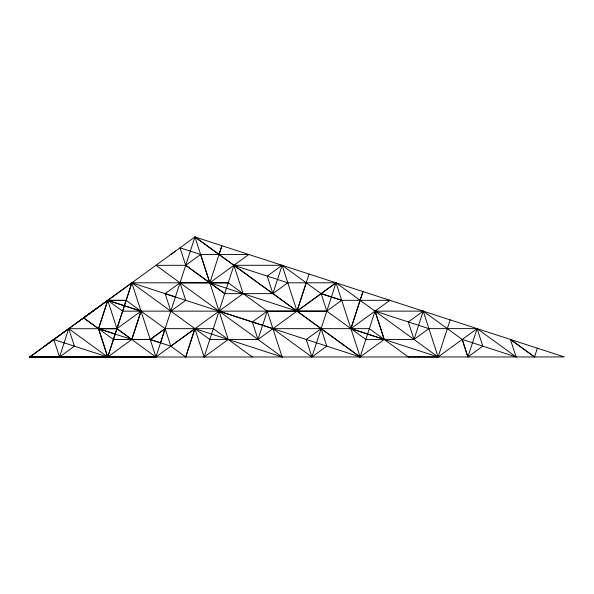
<?xml version="1.0" encoding="UTF-8"?>
<svg xmlns="http://www.w3.org/2000/svg" width="594" height="594" viewBox="0 0 594 594"><rect width="100%" height="100%" fill="white"/><g stroke="black" fill="none" stroke-linecap="round" stroke-linejoin="round"><path stroke-width="0.89" d="M408.308 356.972L438.112 356.987L450.163 319.869L564.3 356.942L29.722 357.024L194.929 236.976L228.23 339.486L204.128 357.001L194.921 328.668L185.722 357.001L170.827 346.183L194.943 328.675L282.12 356.994L267.226 311.159L326.797 311.137L341.661 300.304L321.116 293.629L282.135 265.288L233.917 265.295L243.124 293.636L155.925 357.009L131.816 282.818L133.561 282.269L131.816 282.811L107.729 357.001L131.861 282.855L83.643 317.879L98.53 328.705L107.744 300.364L126.166 300.356L141.016 311.167L131.794 339.516L107.729 357.001L53.824 339.508L49.205 342.827M107.707 356.994L98.53 328.682L131.809 339.501L141.016 311.182L107.752 300.356L98.53 328.705M185.722 357.001L194.921 328.675M219.038 254.477L221.889 245.73L209.838 282.826L297.022 311.145L336.011 282.796L438.112 356.987L477.108 328.631L516.104 356.957L510.417 339.449L534.511 356.949L537.355 348.195M204.128 357.001L233.917 265.303L287.808 282.796L336.011 282.796L360.127 356.972L384.229 339.456L375.037 311.137L360.127 356.972L131.816 282.818L209.816 339.486L258.026 339.486L336.004 282.811L311.909 356.987L272.906 328.668L369.334 328.645L408.33 356.964M267.218 311.145L258.011 339.471L252.339 321.97L267.218 311.145L228.23 282.811L131.816 282.811M282.12 265.295L267.226 276.113L272.906 293.614L282.12 265.295L296.993 311.115L309.073 274.042M297.007 311.115L306.222 282.796M107.685 300.371L29.737 357.039L155.918 356.979L194.929 236.976L423.21 311.137L438.12 356.957L350.92 328.645L362.956 291.565L360.12 300.319M384.229 339.449L350.913 328.638L360.127 300.289M516.104 356.957L462.214 339.449L423.21 311.13L408.316 321.955L414.011 339.456L423.21 311.137L450.155 319.884M477.108 328.631L467.909 356.957L462.214 339.449L467.901 356.964L482.803 346.139L477.108 328.631L428.905 328.638L375.007 311.137L423.21 311.137M350.92 328.631L389.902 300.319L341.713 300.304M170.812 254.484L175.408 251.136M44.617 346.191L68.726 328.668L107.714 357.016L98.53 328.682L116.944 328.69L131.809 339.501M68.741 328.712L116.936 328.705L107.744 300.356L141.016 311.167L116.929 328.682L155.888 357.031L29.707 356.972M180.027 282.811L185.722 300.326L170.82 311.152L165.125 293.636L180.027 282.811L228.23 282.811M248.827 254.477L209.816 282.811L200.616 254.499L248.827 254.484L247.022 254.477M272.906 293.614L287.808 282.796M414.011 339.456L428.898 328.638M77.918 321.978L92.812 311.145L94.565 310.58M155.925 265.325L185.714 265.303L200.601 254.484L180.027 247.795L185.714 265.318L224.718 293.636L272.921 293.636M126.166 300.356L107.752 300.356L122.631 311.174L141.016 311.174M141.03 311.152L326.797 311.13L365.815 339.456L414.011 339.471M113.409 339.501L150.208 339.516L113.402 339.493L83.643 317.887M48.129 357.016L53.824 357.009M59.489 356.972L89.271 356.987M77.918 357.031L59.511 357.009L53.824 339.508M341.669 300.304L321.109 293.629L326.797 311.137M219.023 311.167L272.913 328.645M165.125 293.636L175.423 296.978M98.53 328.682L115.184 334.095M510.409 339.449L534.511 356.949M185.714 265.303L224.718 293.636M155.918 265.303L282.12 357.001M252.331 357.001L213.335 328.668L165.125 328.66L141.03 311.167M375.037 311.137L384.221 339.471M68.718 328.682L59.519 357.016L74.413 346.191L68.718 328.66M165.125 328.66L160.529 342.827L150.237 339.486L165.125 328.66L170.82 346.168L150.237 339.486L165.132 328.668M321.116 328.645L306.214 339.478L311.909 356.987L326.804 346.161L321.116 328.645M31.475 356.452L29.7 357.009L31.475 356.474M360.09 356.942L194.929 236.961L360.12 357.001"/></g></svg>
